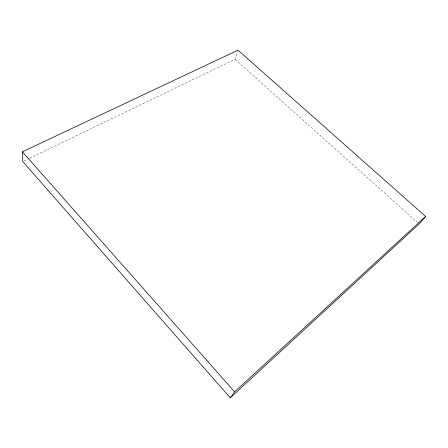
<?xml version="1.0" encoding="UTF-8"?>
<svg xmlns="http://www.w3.org/2000/svg" width="448" height="448" viewBox="0 0 448 448"><rect width="100%" height="100%" fill="white"/><g stroke="black" fill="none" stroke-linecap="round" stroke-linejoin="round"><path stroke-width="0.34" stroke-dasharray="2.24 1.68" d="M29.708 158.206L235.054 59.298L237.58 51.47M24.035 160.933L29.075 158.508M235.054 59.298L417.519 222.55"/><path stroke-width="0.67" d="M230.266 397.835L234.606 391.832L425.6 216.446L238 50.165L22.4 151.805L22.781 161.543L230.266 397.835L419.082 223.95L425.6 216.446M22.4 151.805L234.606 391.832"/></g></svg>
